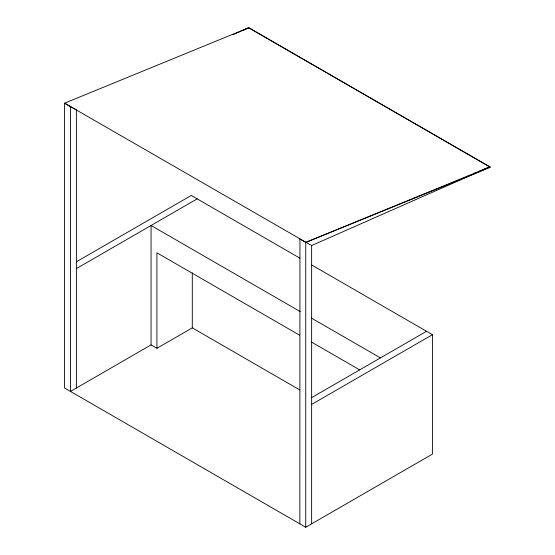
<?xml version="1.0" encoding="UTF-8"?>
<svg xmlns="http://www.w3.org/2000/svg" width="555" height="555" viewBox="0 0 555 555"><rect width="100%" height="100%" fill="white"/><g stroke="black" fill="none" stroke-linecap="round" stroke-linejoin="round"><path stroke-width="0.83" d="M76.486 261.738L191.281 195.457L299.866 258.151M76.375 268.606L197.178 198.863M299.839 523.844L299.943 238.948M299.839 239.011L305.736 242.41L489.933 166.888L248.716 27.75L64.581 103.181L64.581 388.021L305.736 527.25L432.435 454.101L432.435 334.686L311.854 265.075M299.686 389.867L192.294 327.866L156.926 348.283L151.064 344.898L70.478 391.428L70.478 106.588L64.581 103.181L311.632 245.546L489.933 166.888L478.722 171.474M311.716 397.574L426.538 331.286M311.632 404.428L432.435 334.686M243.256 30.352L248.716 27.75L490.419 167.291L305.847 242.355M232.878 34.743L248.716 27.75M474.719 173.111L476.322 172.452M70.478 106.588L76.375 109.841L76.375 388.021M300.227 311.605L151.064 225.49L151.064 344.898M311.466 318.091L380.425 357.906M299.617 335.199L156.926 252.823L156.926 348.283M311.632 342.137L359.689 369.887M311.632 245.546L311.632 523.844M305.736 242.41L305.736 527.25M192.294 272.824L192.294 327.866"/></g></svg>
